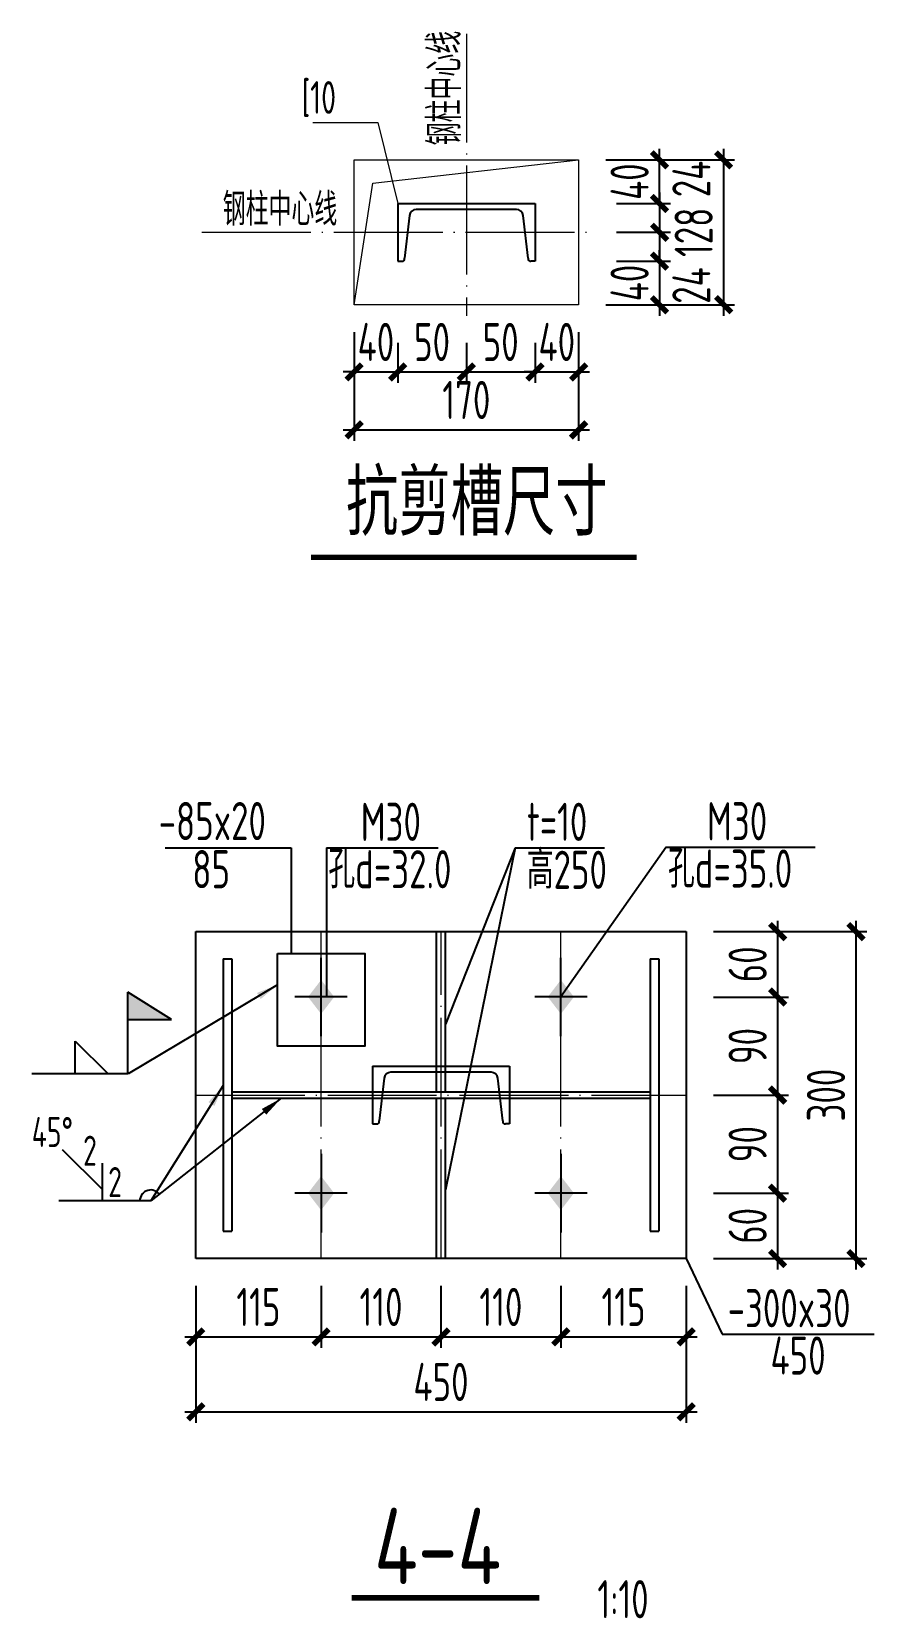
# Model space of a CAD drawing. Extents: x -3102990 to -851544, y -5293060 to -2540151.
# Drawn here: x -1064161 to -1056430, y -2673201 to -2658642 of the extents above; entities that cross this region are included whole.
import ezdxf
from ezdxf.enums import TextEntityAlignment as Align

# ---------------------------------------------------------------- set-up
doc = ezdxf.new("R2010")
doc.units = 0
doc.header["$LTSCALE"] = 1000
doc.header["$PDMODE"] = 1
doc.linetypes.add('4', pattern=[5, 1.5, -1, 1.5, -1])
doc.linetypes.add('DOTE', pattern=[2.42, 2, -0.2, 0.02, -0.2])
doc.layers.get('0').update_dxf_attribs({"linetype": 'CONTINUOUS'})
doc.layers.get('Defpoints').update_dxf_attribs({"linetype": 'CONTINUOUS'})
for name, color, linetype in [('10', 7, 'CONTINUOUS'), ('AXIS', 253, 'DOTE'), ('COLU', 7, 'CONTINUOUS'), ('DIM', 3, 'CONTINUOUS'), ('NUM', 7, 'CONTINUOUS'), ('TEXT', 7, 'CONTINUOUS'), ('WELD', 7, 'CONTINUOUS'), ('钢板标注', 253, 'CONTINUOUS')]:
    doc.layers.add(name, color=color, linetype=linetype)
doc.styles.add('TSSD_Dimension', font='tssdeng.shx', dxfattribs={"width": 0.7, "bigfont": 'Hztxt.shx'})
doc.styles.add('TSSD_Label', font='tssdeng.shx', dxfattribs={"width": 0.75, "bigfont": 'hztxt.shx'})
doc.styles.add('TSSD_Rein', font='Tssdeng.shx', dxfattribs={"width": 0.75, "bigfont": 'hztxt.shx'})
doc.dimstyles.new('TSSD_10_100', dxfattribs={"dimtxt": 350, "dimasz": 100, "dimexe": 100, "dimexo": 250, "dimgap": 100, "dimtad": 1, "dimdec": 0, "dimlfac": 0.1, "dimzin": 0, "dimdsep": 46, "dimtxsty": 'TSSD_Dimension', "dimblk": 'ARCHTICK', "dimcen": 0, "dimdle": 100, "dimclrt": 7, "dimadec": 0, "dimazin": 0, "dimtfac": 1, "dimtdec": 0, "dimtix": 1, "dimtmove": 2, "dimatfit": 3, "dimldrblk": 'ARCHTICK', "dimfxl": 1, "dimtolj": 1, "dimtzin": 0, "dimarcsym": 0})
doc.dimstyles.new('TSSD_LEADER_STYLE_200.0', dxfattribs={"dimtxt": 700, "dimasz": 200, "dimexe": 200, "dimexo": 500, "dimgap": 0.09, "dimtad": 0, "dimtih": 1, "dimtoh": 1, "dimdec": 4, "dimzin": 0, "dimdsep": 46, "dimtxsty": 'Standard', "dimcen": 0.09, "dimdle": 200, "dimclrt": 7, "dimadec": 0, "dimazin": 0, "dimtfac": 1, "dimtdec": 4, "dimtofl": 0, "dimtmove": 0, "dimatfit": 3, "dimfxl": 1, "dimtolj": 1, "dimtzin": 0, "dimarcsym": 0})

# ---------------------------------------------------------------- blocks, each defined once
blk = doc.blocks.new('A$C5C7C78FF')
at = {"layer": '10', "color": 0}
blk.add_solid([(27, -141, -192), (-73, -11, -192), (127, -11, -192), (27, 119, -192)], dxfattribs=at)
at = {"layer": 'AXIS', "color": 0, "linetype": 'ByBlock'}
for p, q in [((27, -311, -192), (27, 289, -192)), ((227, -11, -192), (-173, -11, -192))]:
    blk.add_line(p, q, dxfattribs=at)
blk = doc.blocks.new('_ArchTick')
at = {"color": 0, "const_width": 0.5}
blk.add_lwpolyline([(-0.71, -0.71), (0.71, 0.71)], dxfattribs=at)
blk = doc.blocks.new('*D379')
at = {"layer": 'Defpoints', "color": 0}
for p in [(-1062656, -2669900, -48), (-1061506, -2669900, -48), (-1061506, -2670619)]:
    blk.add_point(p, dxfattribs=at)
at = {"layer": 'DIM', "color": 0, "lineweight": -2}
for p, q in [((-1062656, -2670150), (-1062656, -2670719)), ((-1061506, -2670150), (-1061506, -2670719)), ((-1062756, -2670619), (-1061406, -2670619))]:
    blk.add_line(p, q, dxfattribs=at)
at = {"layer": 'DIM', "color": 0, "lineweight": -2, "xscale": 100, "yscale": 100, "zscale": 100, "rotation": 180}
blk.add_blockref('_ArchTick', (-1062656, -2670619), dxfattribs=at)
at = {"layer": 'DIM', "color": 0, "lineweight": -2, "xscale": 100, "yscale": 100, "zscale": 100}
blk.add_blockref('_ArchTick', (-1061506, -2670619), dxfattribs=at)
at = {"layer": 'DIM', "color": 7, "insert": (-1062081, -2670344), "char_height": 350, "attachment_point": 5, "style": 'TSSD_Dimension'}
blk.add_mtext('\\A1;115', dxfattribs=at)
blk = doc.blocks.new('*D380')
at = {"layer": 'Defpoints', "color": 0}
for p in [(-1061506, -2669900, -48), (-1060406, -2669900, -48), (-1060406, -2670619)]:
    blk.add_point(p, dxfattribs=at)
at = {"layer": 'DIM', "color": 0, "lineweight": -2}
for p, q in [((-1061506, -2670150), (-1061506, -2670719)), ((-1060406, -2670150), (-1060406, -2670719)), ((-1061606, -2670619), (-1060306, -2670619))]:
    blk.add_line(p, q, dxfattribs=at)
at = {"layer": 'DIM', "color": 0, "lineweight": -2, "xscale": 100, "yscale": 100, "zscale": 100, "rotation": 180}
blk.add_blockref('_ArchTick', (-1061506, -2670619), dxfattribs=at)
at = {"layer": 'DIM', "color": 0, "lineweight": -2, "xscale": 100, "yscale": 100, "zscale": 100}
blk.add_blockref('_ArchTick', (-1060406, -2670619), dxfattribs=at)
at = {"layer": 'DIM', "color": 7, "insert": (-1060956, -2670344), "char_height": 350, "attachment_point": 5, "style": 'TSSD_Dimension'}
blk.add_mtext('\\A1;110', dxfattribs=at)
blk = doc.blocks.new('*D381')
at = {"layer": 'Defpoints', "color": 0}
for p in [(-1060406, -2669900, -48), (-1059306, -2669900, -48), (-1059306, -2670619)]:
    blk.add_point(p, dxfattribs=at)
at = {"layer": 'DIM', "color": 0, "lineweight": -2}
for p, q in [((-1060406, -2670150), (-1060406, -2670719)), ((-1059306, -2670150), (-1059306, -2670719)), ((-1060506, -2670619), (-1059206, -2670619))]:
    blk.add_line(p, q, dxfattribs=at)
at = {"layer": 'DIM', "color": 0, "lineweight": -2, "xscale": 100, "yscale": 100, "zscale": 100, "rotation": 180}
blk.add_blockref('_ArchTick', (-1060406, -2670619), dxfattribs=at)
at = {"layer": 'DIM', "color": 0, "lineweight": -2, "xscale": 100, "yscale": 100, "zscale": 100}
blk.add_blockref('_ArchTick', (-1059306, -2670619), dxfattribs=at)
at = {"layer": 'DIM', "color": 7, "insert": (-1059856, -2670344), "char_height": 350, "attachment_point": 5, "style": 'TSSD_Dimension'}
blk.add_mtext('\\A1;110', dxfattribs=at)
blk = doc.blocks.new('*D382')
at = {"layer": 'Defpoints', "color": 0}
for p in [(-1059306, -2669900, -48), (-1058156, -2669900, -48), (-1058156, -2670619)]:
    blk.add_point(p, dxfattribs=at)
at = {"layer": 'DIM', "color": 0, "lineweight": -2}
for p, q in [((-1059306, -2670150), (-1059306, -2670719)), ((-1058156, -2670150), (-1058156, -2670719)), ((-1059406, -2670619), (-1058056, -2670619))]:
    blk.add_line(p, q, dxfattribs=at)
at = {"layer": 'DIM', "color": 0, "lineweight": -2, "xscale": 100, "yscale": 100, "zscale": 100, "rotation": 180}
blk.add_blockref('_ArchTick', (-1059306, -2670619), dxfattribs=at)
at = {"layer": 'DIM', "color": 0, "lineweight": -2, "xscale": 100, "yscale": 100, "zscale": 100}
blk.add_blockref('_ArchTick', (-1058156, -2670619), dxfattribs=at)
at = {"layer": 'DIM', "color": 7, "insert": (-1058731, -2670344), "char_height": 350, "attachment_point": 5, "style": 'TSSD_Dimension'}
blk.add_mtext('\\A1;115', dxfattribs=at)
blk = doc.blocks.new('*D383')
at = {"layer": 'Defpoints', "color": 0}
for p in [(-1062656, -2669900, -48), (-1058156, -2669900, -48), (-1058156, -2671307)]:
    blk.add_point(p, dxfattribs=at)
at = {"layer": 'DIM', "color": 0, "lineweight": -2}
for p, q in [((-1062656, -2670150), (-1062656, -2671407)), ((-1058156, -2670150), (-1058156, -2671407)), ((-1062756, -2671307), (-1058056, -2671307))]:
    blk.add_line(p, q, dxfattribs=at)
at = {"layer": 'DIM', "color": 0, "lineweight": -2, "xscale": 100, "yscale": 100, "zscale": 100, "rotation": 180}
blk.add_blockref('_ArchTick', (-1062656, -2671307), dxfattribs=at)
at = {"layer": 'DIM', "color": 0, "lineweight": -2, "xscale": 100, "yscale": 100, "zscale": 100}
blk.add_blockref('_ArchTick', (-1058156, -2671307), dxfattribs=at)
at = {"layer": 'DIM', "color": 7, "insert": (-1060406, -2671032), "char_height": 350, "attachment_point": 5, "style": 'TSSD_Dimension'}
blk.add_mtext('\\A1;450', dxfattribs=at)
blk = doc.blocks.new('_WELD008')
at = {"color": 0, "linetype": 'ByBlock'}
for p, q in [((0, 0.3), (1.061, 1.361)), ((0, 0), (0, 1))]:
    blk.add_line(p, q, dxfattribs=at)
for tag, p in [('C', (1.286, 1.416)), ('B', (0.288, 0.856)), ('A', (-0.303, -0.009))]:
    blk.add_attdef(tag, text='', height=0.8, dxfattribs=at).set_placement(p, align=Align.CENTER)
blk = doc.blocks.new('_WELD001')
at = {"linetype": 'ByBlock'}
h = blk.add_hatch(color=0, dxfattribs=at)
h.paths.add_polyline_path([(0.8, 1), (0, 1.5), (0, 1)])
edge = h.paths.add_edge_path()
edge.add_line((0, 0), (0, 1.5))
at = {"color": 0, "linetype": 'ByBlock'}
for p, q in [((0, 0), (0, 1.5)), ((0.8, 1), (0, 1.5)), ((0, 1), (0.8, 1))]:
    blk.add_line(p, q, dxfattribs=at)
blk = doc.blocks.new('_WELD004')
at = {"color": 0, "linetype": 'ByBlock'}
for p, q in [((0, 1), (1, 0)), ((0, 0), (0, 1))]:
    blk.add_line(p, q, dxfattribs=at)
blk = doc.blocks.new('*D384')
at = {"layer": 'Defpoints', "color": 0, "ltscale": 1.5}
for p in [(-1058156, -2666900), (-1058156, -2667500), (-1057317, -2667500)]:
    blk.add_point(p, dxfattribs=at)
at = {"layer": 'DIM', "color": 0, "lineweight": -2, "ltscale": 1.5}
for p, q in [((-1057317, -2666800), (-1057317, -2667600)), ((-1057906, -2666900), (-1057217, -2666900)), ((-1057906, -2667500), (-1057217, -2667500))]:
    blk.add_line(p, q, dxfattribs=at)
at = {"layer": 'DIM', "color": 0, "lineweight": -2, "ltscale": 1.5, "xscale": 100, "yscale": 100, "zscale": 100}
for p, rotation in [((-1057317, -2666900), 90), ((-1057317, -2667500), 270)]:
    blk.add_blockref('_ArchTick', p, dxfattribs=dict(at, rotation=rotation))
at = {"layer": 'DIM', "color": 7, "lineweight": 5, "ltscale": 1.5, "insert": (-1057592, -2667200), "char_height": 350, "attachment_point": 5, "rotation": 90, "style": 'TSSD_Dimension'}
blk.add_mtext('\\A1;60', dxfattribs=at)
blk = doc.blocks.new('*D385')
at = {"layer": 'Defpoints', "color": 0, "ltscale": 1.5}
for p in [(-1058156, -2667500), (-1058156, -2668400), (-1057317, -2668400)]:
    blk.add_point(p, dxfattribs=at)
at = {"layer": 'DIM', "color": 0, "lineweight": -2, "ltscale": 1.5}
for p, q in [((-1057317, -2667400), (-1057317, -2668500)), ((-1057906, -2667500), (-1057217, -2667500)), ((-1057906, -2668400), (-1057217, -2668400))]:
    blk.add_line(p, q, dxfattribs=at)
at = {"layer": 'DIM', "color": 0, "lineweight": -2, "ltscale": 1.5, "xscale": 100, "yscale": 100, "zscale": 100}
for p, rotation in [((-1057317, -2667500), 90), ((-1057317, -2668400), 270)]:
    blk.add_blockref('_ArchTick', p, dxfattribs=dict(at, rotation=rotation))
at = {"layer": 'DIM', "color": 7, "lineweight": 5, "ltscale": 1.5, "insert": (-1057592, -2667950), "char_height": 350, "attachment_point": 5, "rotation": 90, "style": 'TSSD_Dimension'}
blk.add_mtext('\\A1;90', dxfattribs=at)
blk = doc.blocks.new('*D386')
at = {"layer": 'Defpoints', "color": 0, "ltscale": 1.5}
for p in [(-1058156, -2668400), (-1058156, -2669300), (-1057317, -2669300)]:
    blk.add_point(p, dxfattribs=at)
at = {"layer": 'DIM', "color": 0, "lineweight": -2, "ltscale": 1.5}
for p, q in [((-1057906, -2668400), (-1057217, -2668400)), ((-1057317, -2668300), (-1057317, -2669400)), ((-1057906, -2669300), (-1057217, -2669300))]:
    blk.add_line(p, q, dxfattribs=at)
at = {"layer": 'DIM', "color": 0, "lineweight": -2, "ltscale": 1.5, "xscale": 100, "yscale": 100, "zscale": 100}
for p, rotation in [((-1057317, -2668400), 90), ((-1057317, -2669300), 270)]:
    blk.add_blockref('_ArchTick', p, dxfattribs=dict(at, rotation=rotation))
at = {"layer": 'DIM', "color": 7, "lineweight": 5, "ltscale": 1.5, "insert": (-1057592, -2668850), "char_height": 350, "attachment_point": 5, "rotation": 90, "style": 'TSSD_Dimension'}
blk.add_mtext('\\A1;90', dxfattribs=at)
blk = doc.blocks.new('*D387')
at = {"layer": 'Defpoints', "color": 0, "ltscale": 1.5}
for p in [(-1058156, -2669300), (-1058156, -2669900), (-1057317, -2669900)]:
    blk.add_point(p, dxfattribs=at)
at = {"layer": 'DIM', "color": 0, "lineweight": -2, "ltscale": 1.5}
for p, q in [((-1057906, -2669300), (-1057217, -2669300)), ((-1057317, -2669200), (-1057317, -2670000)), ((-1057906, -2669900), (-1057217, -2669900))]:
    blk.add_line(p, q, dxfattribs=at)
at = {"layer": 'DIM', "color": 0, "lineweight": -2, "ltscale": 1.5, "xscale": 100, "yscale": 100, "zscale": 100}
for p, rotation in [((-1057317, -2669300), 90), ((-1057317, -2669900), 270)]:
    blk.add_blockref('_ArchTick', p, dxfattribs=dict(at, rotation=rotation))
at = {"layer": 'DIM', "color": 7, "lineweight": 5, "ltscale": 1.5, "insert": (-1057592, -2669600), "char_height": 350, "attachment_point": 5, "rotation": 90, "style": 'TSSD_Dimension'}
blk.add_mtext('\\A1;60', dxfattribs=at)
blk = doc.blocks.new('*D388')
at = {"layer": 'Defpoints', "color": 0, "ltscale": 1.5}
for p in [(-1058156, -2666900), (-1058156, -2669900), (-1056598, -2669900)]:
    blk.add_point(p, dxfattribs=at)
at = {"layer": 'DIM', "color": 0, "lineweight": -2, "ltscale": 1.5}
for p, q in [((-1056598, -2666800), (-1056598, -2670000)), ((-1057906, -2666900), (-1056498, -2666900)), ((-1057906, -2669900), (-1056498, -2669900))]:
    blk.add_line(p, q, dxfattribs=at)
at = {"layer": 'DIM', "color": 0, "lineweight": -2, "ltscale": 1.5, "xscale": 100, "yscale": 100, "zscale": 100}
for p, rotation in [((-1056598, -2666900), 90), ((-1056598, -2669900), 270)]:
    blk.add_blockref('_ArchTick', p, dxfattribs=dict(at, rotation=rotation))
at = {"layer": 'DIM', "color": 7, "lineweight": 5, "ltscale": 1.5, "insert": (-1056873, -2668400), "char_height": 350, "attachment_point": 5, "rotation": 90, "style": 'TSSD_Dimension'}
blk.add_mtext('\\A1;300', dxfattribs=at)
blk = doc.blocks.new('A$C77486477')
at = {"layer": '钢板标注', "color": 1, "linetype": '4'}
for p, q in [((-543.9, 23.3, 1102), (-543.9, -241.7, 1102)), ((-543.9, 23.3, 1102), (86.1, 23.3, 1102)), ((86.1, 23.3, 1102), (86.1, -241.7, 1102)), ((-489.7, -31.6, 1102), (-512.1, -228, 1102)), ((1.8, -4.2, 1102), (-459.5, -4.2, 1102)), ((54.4, -228, 1102), (32, -31.6, 1102)), ((-543.9, -241.7, 1102), (-524.5, -241.7, 1102)), ((86.1, -241.7, 1102), (66.8, -241.7, 1102))]:
    blk.add_line(p, q, dxfattribs=at)
at = {"layer": '钢板标注'}
for centre, radius, start, end in [((-457.6, -36.7, 1102), 32.6, 93.40841, 170.88105), ((-0.2, -36.7, 1102), 32.6, 9.11896, 86.59162), ((-523.7, -230, 1102), 11.8, 266.23489, 9.47589), ((66, -230, 1102), 11.8, 170.5243, 273.76496)]:
    blk.add_arc(centre, radius, start, end, dxfattribs=at)
blk = doc.blocks.new('*D3031')
at = {"layer": 'Defpoints', "color": 0}
for p in [(-1059045, -2660218), (-1059045, -2660483), (-1058400, -2660483)]:
    blk.add_point(p, dxfattribs=at)
at = {"layer": 'DIM', "color": 0, "lineweight": -2}
for p, q in [((-1058400, -2660118), (-1058400, -2660583)), ((-1058795, -2660218), (-1058300, -2660218)), ((-1058795, -2660483), (-1058300, -2660483))]:
    blk.add_line(p, q, dxfattribs=at)
at = {"layer": 'DIM', "color": 0, "lineweight": -2, "xscale": 100, "yscale": 100, "zscale": 100}
for p, rotation in [((-1058400, -2660218), 90), ((-1058400, -2660483), 270)]:
    blk.add_blockref('_ArchTick', p, dxfattribs=dict(at, rotation=rotation))
at = {"layer": 'DIM', "color": 7, "lineweight": 5, "insert": (-1058108, -2659994), "char_height": 350, "attachment_point": 5, "rotation": 90, "style": 'TSSD_Dimension'}
blk.add_mtext('\\A1;24', dxfattribs=at)
blk = doc.blocks.new('*D3032')
at = {"layer": 'Defpoints', "color": 0}
for p in [(-1059045, -2660483), (-1059045, -2660748), (-1058400, -2660748)]:
    blk.add_point(p, dxfattribs=at)
at = {"layer": 'DIM', "color": 0, "lineweight": -2}
for p, q in [((-1058400, -2660383), (-1058400, -2660848)), ((-1058795, -2660483), (-1058300, -2660483)), ((-1058795, -2660748), (-1058300, -2660748))]:
    blk.add_line(p, q, dxfattribs=at)
at = {"layer": 'DIM', "color": 0, "lineweight": -2, "xscale": 100, "yscale": 100, "zscale": 100}
for p, rotation in [((-1058400, -2660483), 90), ((-1058400, -2660748), 270)]:
    blk.add_blockref('_ArchTick', p, dxfattribs=dict(at, rotation=rotation))
at = {"layer": 'DIM', "color": 7, "lineweight": 5, "insert": (-1058108, -2660971), "char_height": 350, "attachment_point": 5, "rotation": 90, "style": 'TSSD_Dimension'}
blk.add_mtext('\\A1;24', dxfattribs=at)
blk = doc.blocks.new('*D3033')
at = {"layer": 'Defpoints', "color": 0}
for p in [(-1059143, -2659818, -384), (-1058400, -2659818), (-1059041, -2660218)]:
    blk.add_point(p, dxfattribs=at)
at = {"layer": 'DIM', "color": 0, "lineweight": -2}
for p, q in [((-1058893, -2659818), (-1058300, -2659818)), ((-1058400, -2659818), (-1058400, -2659718)), ((-1058400, -2660218), (-1058400, -2659818)), ((-1058791, -2660218), (-1058300, -2660218)), ((-1058400, -2660218), (-1058400, -2660318))]:
    blk.add_line(p, q, dxfattribs=at)
at = {"layer": 'DIM', "color": 0, "lineweight": -2, "xscale": 100, "yscale": 100, "zscale": 100}
for p, rotation in [((-1058400, -2659818), 270), ((-1058400, -2660218), 90)]:
    blk.add_blockref('_ArchTick', p, dxfattribs=dict(at, rotation=rotation))
at = {"layer": 'DIM', "color": 7, "lineweight": 5, "insert": (-1058675, -2660018), "char_height": 350, "attachment_point": 5, "rotation": 90, "style": 'TSSD_Dimension'}
blk.add_mtext('\\A1;40', dxfattribs=at)
blk = doc.blocks.new('*D3034')
at = {"layer": 'Defpoints', "color": 0}
for p in [(-1059041, -2660748), (-1059143, -2661148, -384), (-1058400, -2661148)]:
    blk.add_point(p, dxfattribs=at)
at = {"layer": 'DIM', "color": 0, "lineweight": -2}
for p, q in [((-1058400, -2660748), (-1058400, -2660648)), ((-1058791, -2660748), (-1058300, -2660748)), ((-1058400, -2660748), (-1058400, -2661148)), ((-1058893, -2661148), (-1058300, -2661148)), ((-1058400, -2661148), (-1058400, -2661248))]:
    blk.add_line(p, q, dxfattribs=at)
at = {"layer": 'DIM', "color": 0, "lineweight": -2, "xscale": 100, "yscale": 100, "zscale": 100}
for p, rotation in [((-1058400, -2660748), 270), ((-1058400, -2661148), 90)]:
    blk.add_blockref('_ArchTick', p, dxfattribs=dict(at, rotation=rotation))
at = {"layer": 'DIM', "color": 7, "lineweight": 5, "insert": (-1058675, -2660948), "char_height": 350, "attachment_point": 5, "rotation": 90, "style": 'TSSD_Dimension'}
blk.add_mtext('\\A1;40', dxfattribs=at)
blk = doc.blocks.new('*D3035')
at = {"layer": 'Defpoints', "color": 0}
for p in [(-1061203, -2661148, -192), (-1060803, -2661248), (-1060803, -2661764)]:
    blk.add_point(p, dxfattribs=at)
at = {"layer": 'DIM', "color": 0, "lineweight": -2}
for p, q in [((-1061203, -2661398), (-1061203, -2661864)), ((-1060803, -2661498), (-1060803, -2661864)), ((-1061203, -2661764), (-1061303, -2661764)), ((-1061203, -2661764), (-1060803, -2661764)), ((-1060803, -2661764), (-1060703, -2661764))]:
    blk.add_line(p, q, dxfattribs=at)
at = {"layer": 'DIM', "color": 0, "lineweight": -2, "xscale": 100, "yscale": 100, "zscale": 100}
blk.add_blockref('_ArchTick', (-1061203, -2661764), dxfattribs=at)
at = {"layer": 'DIM', "color": 0, "lineweight": -2, "xscale": 100, "yscale": 100, "zscale": 100, "rotation": 180}
blk.add_blockref('_ArchTick', (-1060803, -2661764), dxfattribs=at)
at = {"layer": 'DIM', "color": 7, "lineweight": 5, "insert": (-1061003, -2661489), "char_height": 350, "attachment_point": 5, "style": 'TSSD_Dimension'}
blk.add_mtext('\\A1;40', dxfattribs=at)
blk = doc.blocks.new('*D3036')
at = {"layer": 'Defpoints', "color": 0}
for p in [(-1060803, -2661248), (-1060173, -2661248), (-1060173, -2661764)]:
    blk.add_point(p, dxfattribs=at)
at = {"layer": 'DIM', "color": 0, "lineweight": -2}
for p, q in [((-1060803, -2661498), (-1060803, -2661864)), ((-1060173, -2661498), (-1060173, -2661864)), ((-1060903, -2661764), (-1060073, -2661764))]:
    blk.add_line(p, q, dxfattribs=at)
at = {"layer": 'DIM', "color": 0, "lineweight": -2, "xscale": 100, "yscale": 100, "zscale": 100, "rotation": 180}
blk.add_blockref('_ArchTick', (-1060803, -2661764), dxfattribs=at)
at = {"layer": 'DIM', "color": 0, "lineweight": -2, "xscale": 100, "yscale": 100, "zscale": 100}
blk.add_blockref('_ArchTick', (-1060173, -2661764), dxfattribs=at)
at = {"layer": 'DIM', "color": 7, "lineweight": 5, "insert": (-1060488, -2661489), "char_height": 350, "attachment_point": 5, "style": 'TSSD_Dimension'}
blk.add_mtext('\\A1;50', dxfattribs=at)
blk = doc.blocks.new('*D3037')
at = {"layer": 'Defpoints', "color": 0}
for p in [(-1060173, -2661248), (-1059543, -2661248), (-1059543, -2661764)]:
    blk.add_point(p, dxfattribs=at)
at = {"layer": 'DIM', "color": 0, "lineweight": -2}
for p, q in [((-1060173, -2661498), (-1060173, -2661864)), ((-1059543, -2661498), (-1059543, -2661864)), ((-1060273, -2661764), (-1059443, -2661764))]:
    blk.add_line(p, q, dxfattribs=at)
at = {"layer": 'DIM', "color": 0, "lineweight": -2, "xscale": 100, "yscale": 100, "zscale": 100, "rotation": 180}
blk.add_blockref('_ArchTick', (-1060173, -2661764), dxfattribs=at)
at = {"layer": 'DIM', "color": 0, "lineweight": -2, "xscale": 100, "yscale": 100, "zscale": 100}
blk.add_blockref('_ArchTick', (-1059543, -2661764), dxfattribs=at)
at = {"layer": 'DIM', "color": 7, "lineweight": 5, "insert": (-1059858, -2661489), "char_height": 350, "attachment_point": 5, "style": 'TSSD_Dimension'}
blk.add_mtext('\\A1;50', dxfattribs=at)
blk = doc.blocks.new('*D3038')
at = {"layer": 'Defpoints', "color": 0}
for p in [(-1059143, -2661148, -192), (-1059543, -2661248), (-1059143, -2661764)]:
    blk.add_point(p, dxfattribs=at)
at = {"layer": 'DIM', "color": 0, "lineweight": -2}
for p, q in [((-1059143, -2661398), (-1059143, -2661864)), ((-1059543, -2661498), (-1059543, -2661864)), ((-1059543, -2661764), (-1059643, -2661764)), ((-1059543, -2661764), (-1059143, -2661764)), ((-1059143, -2661764), (-1059043, -2661764))]:
    blk.add_line(p, q, dxfattribs=at)
at = {"layer": 'DIM', "color": 0, "lineweight": -2, "xscale": 100, "yscale": 100, "zscale": 100}
blk.add_blockref('_ArchTick', (-1059543, -2661764), dxfattribs=at)
at = {"layer": 'DIM', "color": 0, "lineweight": -2, "xscale": 100, "yscale": 100, "zscale": 100, "rotation": 180}
blk.add_blockref('_ArchTick', (-1059143, -2661764), dxfattribs=at)
at = {"layer": 'DIM', "color": 7, "lineweight": 5, "insert": (-1059343, -2661489), "char_height": 350, "attachment_point": 5, "style": 'TSSD_Dimension'}
blk.add_mtext('\\A1;40', dxfattribs=at)
blk = doc.blocks.new('*D3039')
at = {"layer": 'Defpoints', "color": 0}
for p in [(-1061203, -2661148, -192), (-1059143, -2661148, -192), (-1059143, -2662296)]:
    blk.add_point(p, dxfattribs=at)
at = {"layer": 'DIM', "color": 0, "lineweight": -2}
for p, q in [((-1061203, -2661398), (-1061203, -2662396)), ((-1059143, -2661398), (-1059143, -2662396)), ((-1061303, -2662296), (-1059043, -2662296))]:
    blk.add_line(p, q, dxfattribs=at)
at = {"layer": 'DIM', "color": 0, "lineweight": -2, "xscale": 100, "yscale": 100, "zscale": 100, "rotation": 180}
blk.add_blockref('_ArchTick', (-1061203, -2662296), dxfattribs=at)
at = {"layer": 'DIM', "color": 0, "lineweight": -2, "xscale": 100, "yscale": 100, "zscale": 100}
blk.add_blockref('_ArchTick', (-1059143, -2662296), dxfattribs=at)
at = {"layer": 'DIM', "color": 7, "lineweight": 5, "insert": (-1060173, -2662021), "char_height": 350, "attachment_point": 5, "style": 'TSSD_Dimension'}
blk.add_mtext('\\A1;170', dxfattribs=at)
blk = doc.blocks.new('*D3040')
at = {"layer": 'Defpoints', "color": 0}
for p in [(-1059143, -2659818, -192), (-1059143, -2661148, -192), (-1057812, -2661148)]:
    blk.add_point(p, dxfattribs=at)
at = {"layer": 'DIM', "color": 0, "lineweight": -2}
for p, q in [((-1058893, -2659818), (-1057712, -2659818)), ((-1057812, -2659718), (-1057812, -2661248)), ((-1058893, -2661148), (-1057712, -2661148))]:
    blk.add_line(p, q, dxfattribs=at)
at = {"layer": 'DIM', "color": 0, "lineweight": -2, "xscale": 100, "yscale": 100, "zscale": 100}
for p, rotation in [((-1057812, -2659818), 90), ((-1057812, -2661148), 270)]:
    blk.add_blockref('_ArchTick', p, dxfattribs=dict(at, rotation=rotation))
at = {"layer": 'DIM', "color": 7, "lineweight": 5, "insert": (-1058087, -2660483), "char_height": 350, "attachment_point": 5, "rotation": 90, "style": 'TSSD_Dimension'}
blk.add_mtext('\\A1;128', dxfattribs=at)

msp = doc.modelspace()

# ---------------------------------------------------------------- linework, layer by layer
at = {"layer": 'AXIS', "linetype": 'DOTE', "lineweight": 5, "ltscale": 0.5}
for p, q in [((-1060172.99, -2658660.04, -192), (-1060172.99, -2661247.76, -192)), ((-1062599.75, -2660482.76, -192), (-1059042.98, -2660482.76, -192)), ((-1061505.62, -2669899.63, -48), (-1061505.62, -2666899.63, -48)), ((-1060405.62, -2669899.63, -48), (-1060405.62, -2666899.63, -48)), ((-1059305.62, -2669899.63, -48), (-1059305.62, -2666899.63, -48)), ((-1062655.62, -2668399.63, -48), (-1058155.62, -2668399.63, -48))]:
    msp.add_line(p, q, dxfattribs=at)
at = {"layer": 'COLU', "lineweight": 5}
for p, q in [((-1061581.97, -2659476.34, 192), (-1060986.47, -2659476.34, 192)), ((-1060986.47, -2659476.34, 192), (-1060802.99, -2660217.76, -192)), ((-1061031.3, -2660031.77), (-1059142.98, -2659817.76, -192)), ((-1061202.99, -2661147.76, -192), (-1061031.3, -2660031.77))]:
    msp.add_line(p, q, dxfattribs=at)
at = {"layer": 'COLU'}
for p, q in [((-1062655.62, -2666899.63, -48), (-1058155.62, -2666899.63, -48)), ((-1062655.62, -2669899.63, -48), (-1062655.62, -2666899.63, -48)), ((-1060445.62, -2668369.63, -48), (-1060445.62, -2666899.63, -48)), ((-1060365.62, -2668369.63, -48), (-1060365.62, -2666899.63, -48)), ((-1058155.62, -2666899.63, -48), (-1058155.62, -2669899.63, -48)), ((-1062405.62, -2667149.63, -48), (-1062405.62, -2669649.63, -48)), ((-1062405.62, -2667149.63, -48), (-1062325.62, -2667149.63, -48)), ((-1062325.62, -2667149.63, -48), (-1062325.62, -2669649.63, -48)), ((-1058485.62, -2667149.63, -48), (-1058485.62, -2669649.63, -48)), ((-1058485.62, -2667149.63, -48), (-1058405.62, -2667149.63, -48)), ((-1058405.62, -2667149.63, -48), (-1058405.62, -2669649.63, -48)), ((-1062325.62, -2668369.63, -48), (-1058485.62, -2668369.63, -48)), ((-1062325.62, -2668429.63, -48), (-1058485.62, -2668429.63, -48)), ((-1060445.62, -2669899.63, -48), (-1060445.62, -2668429.63, -48)), ((-1060365.62, -2669899.63, -48), (-1060365.62, -2668429.63, -48)), ((-1062405.62, -2669649.63, -48), (-1062325.62, -2669649.63, -48)), ((-1058485.62, -2669649.63, -48), (-1058405.62, -2669649.63, -48)), ((-1058155.62, -2669899.63, -48), (-1062655.62, -2669899.63, -48))]:
    msp.add_line(p, q, dxfattribs=at)
at = {"layer": 'COLU', "lineweight": 5, "elevation": -192}
msp.add_lwpolyline([(-1061202.99, -2659817.76), (-1059142.98, -2659817.76), (-1059142.98, -2661147.76), (-1061202.99, -2661147.76)], close=True, dxfattribs=at)
at = {"layer": 'COLU', "elevation": -48}
msp.add_lwpolyline([(-1061905.62, -2667099.63), (-1061105.62, -2667099.63), (-1061105.62, -2667949.63), (-1061905.62, -2667949.63)], close=True, dxfattribs=at)
at = {"layer": 'NUM', "const_width": 50}
for points in [[(-1058610.22, -2663464.38), (-1061597.46, -2663464.38)], [(-1061225.84, -2673013.58), (-1059503.92, -2673013.58)]]:
    msp.add_lwpolyline(points, dxfattribs=at)
at = {"layer": 'TEXT'}
for p, q in [((-1062937.51, -2666130.66, -48), (-1061779.28, -2666130.66, -48)), ((-1061779.28, -2666130.66, -48), (-1061779.28, -2667099.63, -48)), ((-1061455.88, -2666130.66, -48), (-1060433.13, -2666130.66, -48)), ((-1061455.88, -2666130.66, -48), (-1061455.88, -2667499.63)), ((-1059726.25, -2666130.66, -48), (-1060365.62, -2667749.63, -48)), ((-1059726.25, -2666130.66, -48), (-1058904.51, -2666130.66, -48)), ((-1058339.21, -2666125.21, -48), (-1059305.62, -2667499.63, -48)), ((-1058339.21, -2666125.21, -48), (-1056973.06, -2666125.21, -48)), ((-1058155.62, -2669899.63, -48), (-1057826.37, -2670593.7, -48)), ((-1057826.37, -2670593.7, -48), (-1056429.93, -2670593.7, -48))]:
    msp.add_line(p, q, dxfattribs=at)
at = {"layer": 'TEXT', "linetype": 'ByBlock'}
msp.add_line((-1059726.25, -2666130.66, -48), (-1060365.62, -2669269.63, -48), dxfattribs=at)
at = {"layer": 'WELD'}
for p, q in [((-1063278.83, -2668206.3, -48), (-1064161.29, -2668206.3, -48)), ((-1063069.54, -2669370.58, -48), (-1063911.84, -2669370.58, -48))]:
    msp.add_line(p, q, dxfattribs=at)
msp.add_arc((-1063069.54, -2669370.58, -48), 100, 32.296385, 180, dxfattribs=at)

# ---------------------------------------------------------------- block references
at = {"layer": 'COLU', "lineweight": 5, "xscale": 2, "yscale": 2, "zscale": 2}
for p in [(-1059715.24, -2660264.35, -2396), (-1059947.87, -2668181.23, -2252)]:
    msp.add_blockref('A$C77486477', p, dxfattribs=at)
at = {"layer": 'COLU', "linetype": 'ByBlock', "xscale": 1.199999999953434, "yscale": 1.200000000186265, "zscale": 1.200000000000045}
for p in [(-1061538.29, -2667486.21, 230.4), (-1059338.29, -2667486.21, 230.4)]:
    msp.add_blockref('A$C5C7C78FF', p, dxfattribs=at)
at = {"layer": 'COLU', "linetype": 'ByBlock', "xscale": -1.199999999953434, "yscale": 1.200000000186265, "zscale": 1.200000000000045, "rotation": 180}
for p in [(-1061538.29, -2669313.06, 182.4), (-1059338.29, -2669313.06, 182.4)]:
    msp.add_blockref('A$C5C7C78FF', p, dxfattribs=at)
at = {"layer": 'TEXT', "lineweight": 9}
ref = msp.add_blockref('_WELD008', (-1063511.84, -2669370.58, -48), dxfattribs=dict(at, xscale=-345, yscale=345, zscale=345))
ref.add_attrib('2', '2', dxfattribs={"layer": 'WELD', "height": 276, "style": 'TSSD_Label', "width": 0.7}).set_placement((-1063626.84, -2668910.58, -48), align=Align.MIDDLE_CENTER)
ref.add_attrib('2', '2', dxfattribs={"layer": 'WELD', "height": 276, "style": 'TSSD_Label', "width": 0.7}).set_placement((-1063396.84, -2669198.08, -48), align=Align.MIDDLE_CENTER)
ref.add_attrib('45%%d', '45%%d', dxfattribs={"layer": 'WELD', "height": 276, "style": 'TSSD_Label', "width": 0.7}).set_placement((-1063971.84, -2668738.08, -48), align=Align.MIDDLE_CENTER)
at = {"layer": 'WELD'}
for name, p, xscale, yscale, zscale in [('_WELD001', (-1063278.83, -2668206.3, -48), 500, 500, 500), ('_WELD004', (-1063761.29, -2668206.3, -48), 300, 300, 300)]:
    msp.add_blockref(name, p, dxfattribs=dict(at, xscale=xscale, yscale=yscale, zscale=zscale))

# ---------------------------------------------------------------- texts
at = {"layer": 'TEXT', "lineweight": 5, "style": 'TSSD_Rein', "width": 0.7}
msp.add_text('钢柱中心线', height=300, rotation=90, dxfattribs=at).set_placement((-1060223.33, -2659684.44, 48))
for s, p in [('[10', (-1061684, -2659395.2, 192)), ('钢柱中心线', (-1062408.33, -2660421.94, 48))]:
    msp.add_text(s, height=300, dxfattribs=at).set_placement(p)
at = {"layer": 'TEXT', "lineweight": 5, "style": 'TSSD_Rein', "width": 0.8}
msp.add_text('抗剪槽尺寸', height=600, dxfattribs=at).set_placement((-1060077.15, -2663264.38), align=Align.CENTER)
at = {"layer": 'TEXT', "lineweight": 9}
for s, height, style, width, p in [('-85x20', 350, 'TSSD_Rein', 0.7, (-1062996.54, -2666060.39, -48)), ('t=10', 350, 'TSSD_Rein', 0.7, (-1059617.62, -2666067.21, -48)), ('85', 350, 'TSSD_Rein', 0.7, (-1062688.08, -2666502.15, -48)), ('孔d=32.0', 350, 'TSSD_Rein', 0.7, (-1061438.91, -2666502.15, -48)), ('高250', 350, 'TSSD_Rein', 0.7, (-1059617.62, -2666507.51, -48)), ('孔d=35.0', 350, 'TSSD_Rein', 0.7, (-1058322.24, -2666496.71, -48)), ('-300x30', 350, 'TSSD_Rein', 0.7, (-1057775.2, -2670530.25, -48)), ('450', 350, 'TSSD_Rein', 0.7, (-1057381.82, -2670965.19, -48)), ('4-4', 700, 'TSSD_Label', 0.8, (-1061019.64, -2672887.95))]:
    msp.add_text(s, height=height, dxfattribs=dict(at, style=style, width=width)).set_placement(p)
at = {"layer": 'TEXT', "color": 2, "lineweight": 9, "style": 'TSSD_Rein', "width": 0.7}
for p in [(-1061142.14, -2666067.21, -48), (-1057964.78, -2666061.76, -48)]:
    msp.add_text('M30', height=350, dxfattribs=at).set_placement(p)
at = {"layer": 'TEXT', "style": 'TSSD_Rein', "width": 0.7}
msp.add_text('1:10', height=350, dxfattribs=at).set_placement((-1058970.41, -2673200.75))

# ---------------------------------------------------------------- dimensions: what is measured, and where the dimension line sits
at = {"layer": 'DIM', "lineweight": 5}
for base, p1, p2, angle, picture, middle in [((-1058400.06, -2659817.76, 192), (-1059041.31, -2660217.76, 192), (-1059142.98, -2659817.76, -192), 90, '*D3033', (-1058675.06, -2660017.76, 192)), ((-1058400.06, -2661147.76, 192), (-1059041.31, -2660747.76, 192), (-1059142.98, -2661147.76, -192), 270, '*D3034', (-1058675.06, -2660947.76, 192))]:
    dim = msp.add_linear_dim(base=base, p1=p1, p2=p2, angle=angle, dimstyle='TSSD_10_100', dxfattribs=at)
    dim.commit()
    dim.dimension.update_dxf_attribs({"geometry": picture, "text_midpoint": middle})
dim = msp.add_linear_dim(base=(-1057812.02, -2661147.76), p1=(-1059142.98, -2659817.76, -192), p2=(-1059142.98, -2661147.76, -192), angle=90, text='128', dimstyle='TSSD_10_100', dxfattribs=at)
dim.commit()
dim.dimension.update_dxf_attribs({"geometry": '*D3040', "text_midpoint": (-1058087.02, -2660482.76)})
for base, p1, p2, picture, middle in [((-1058400.06, -2660482.76, 192), (-1059045.34, -2660217.76, 192), (-1059045.34, -2660482.76, 192), '*D3031', (-1058108.39, -2659994.41, 192)), ((-1058400.06, -2660747.76, 192), (-1059045.34, -2660482.76, 192), (-1059045.34, -2660747.76, 192), '*D3032', (-1058108.39, -2660971.11, 192))]:
    dim = msp.add_linear_dim(base=base, p1=p1, p2=p2, angle=90, text='24', dimstyle='TSSD_10_100', dxfattribs=at)
    dim.commit()
    dim.dimension.update_dxf_attribs({"geometry": picture, "text_midpoint": middle, "dimtype": 160})
for base, p1, p2, picture, middle in [((-1060802.99, -2661763.92), (-1061202.99, -2661147.76, -192), (-1060802.99, -2661247.76), '*D3035', (-1061002.99, -2661488.92)), ((-1059142.98, -2661763.92), (-1059542.98, -2661247.76), (-1059142.98, -2661147.76, -192), '*D3038', (-1059342.98, -2661488.92))]:
    dim = msp.add_linear_dim(base=base, p1=p1, p2=p2, dimstyle='TSSD_10_100', dxfattribs=at)
    dim.commit()
    dim.dimension.update_dxf_attribs({"geometry": picture, "text_midpoint": middle})
for base, p1, p2, text, picture, middle in [((-1059142.98, -2662296.29), (-1061202.99, -2661147.76, -192), (-1059142.98, -2661147.76, -192), '170', '*D3039', (-1060172.99, -2662021.29)), ((-1060172.99, -2661763.92), (-1060802.99, -2661247.76), (-1060172.99, -2661247.76), '50', '*D3036', (-1060487.99, -2661488.92)), ((-1059542.98, -2661763.92), (-1060172.99, -2661247.76), (-1059542.98, -2661247.76), '50', '*D3037', (-1059857.99, -2661488.92))]:
    dim = msp.add_linear_dim(base=base, p1=p1, p2=p2, text=text, dimstyle='TSSD_10_100', dxfattribs=at)
    dim.commit()
    dim.dimension.update_dxf_attribs({"geometry": picture, "text_midpoint": middle})
at = {"layer": 'DIM', "lineweight": 5, "ltscale": 1.5}
for base, p1, p2, picture, middle in [((-1057316.74, -2667499.63), (-1058155.62, -2666899.63), (-1058155.62, -2667499.63), '*D384', (-1057591.74, -2667199.63)), ((-1056598.36, -2669899.63), (-1058155.62, -2666899.63), (-1058155.62, -2669899.63), '*D388', (-1056873.36, -2668399.63)), ((-1057316.74, -2668399.63), (-1058155.62, -2667499.63), (-1058155.62, -2668399.63), '*D385', (-1057591.74, -2667949.63)), ((-1057316.74, -2669299.63), (-1058155.62, -2668399.63), (-1058155.62, -2669299.63), '*D386', (-1057591.74, -2668849.63)), ((-1057316.74, -2669899.63), (-1058155.62, -2669299.63), (-1058155.62, -2669899.63), '*D387', (-1057591.74, -2669599.63))]:
    dim = msp.add_linear_dim(base=base, p1=p1, p2=p2, angle=90, dimstyle='TSSD_10_100', dxfattribs=at)
    dim.commit()
    dim.dimension.update_dxf_attribs({"geometry": picture, "text_midpoint": middle})
at = {"layer": 'DIM'}
for base, p1, p2, picture, middle in [((-1061505.62, -2670618.98), (-1062655.62, -2669899.63, -48), (-1061505.62, -2669899.63, -48), '*D379', (-1062080.62, -2670343.98)), ((-1058155.62, -2671306.63), (-1062655.62, -2669899.63, -48), (-1058155.62, -2669899.63, -48), '*D383', (-1060405.62, -2671031.63)), ((-1060405.62, -2670618.98), (-1061505.62, -2669899.63, -48), (-1060405.62, -2669899.63, -48), '*D380', (-1060955.62, -2670343.98)), ((-1059305.62, -2670618.98), (-1060405.62, -2669899.63, -48), (-1059305.62, -2669899.63, -48), '*D381', (-1059855.62, -2670343.98)), ((-1058155.62, -2670618.98), (-1059305.62, -2669899.63, -48), (-1058155.62, -2669899.63, -48), '*D382', (-1058730.62, -2670343.98))]:
    dim = msp.add_linear_dim(base=base, p1=p1, p2=p2, dimstyle='TSSD_10_100', dxfattribs=at)
    dim.commit()
    dim.dimension.update_dxf_attribs({"geometry": picture, "text_midpoint": middle})

# ---------------------------------------------------------------- leaders
at = {"layer": 'WELD'}
for points in [[(-1061905.62, -2667388.18, -48), (-1063276.19, -2668205.76, -48)], [(-1062405.62, -2668312.49, -48), (-1063069.54, -2669370.58, -48)], [(-1061872.77, -2668429.63, -48), (-1063069.54, -2669370.58, -48)]]:
    msp.add_leader(points, dimstyle='TSSD_LEADER_STYLE_200.0', dxfattribs=at)

doc.saveas('drawing.dxf')
